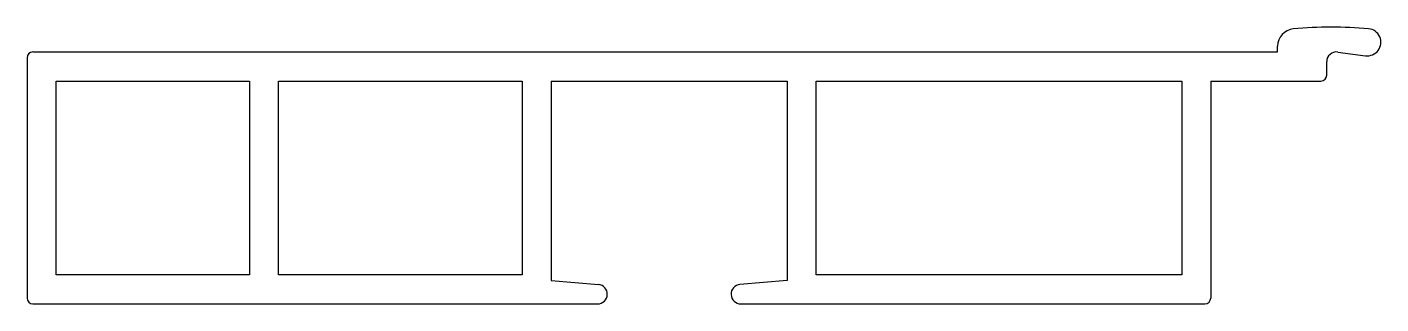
# Model space of a CAD drawing. Extents: x 1962.8 to 2032.8, y 1750.1 to 1764.3.
import ezdxf

# ---------------------------------------------------------------- set-up
doc = ezdxf.new("R2010")
doc.units = 0
doc.layers.get('0').update_dxf_attribs({"linetype": 'CONTINUOUS'})

msp = doc.modelspace()

# ---------------------------------------------------------------- linework, layer by layer
for p, q in [((2027.413, 1763.07), (2027.413, 1763.362)), ((1962.761, 1762.77), (1962.761, 1750.37)), ((1963.061, 1763.07), (2027.413, 1763.07)), ((2030.526, 1763.066), (2031.971, 1762.876)), ((2029.961, 1761.87), (2029.961, 1762.57)), ((1964.261, 1761.57), (1974.261, 1761.57)), ((1964.261, 1751.57), (1964.261, 1761.57)), ((1974.261, 1761.57), (1974.261, 1751.57)), ((1975.761, 1761.57), (1988.361, 1761.57)), ((1975.761, 1751.57), (1975.761, 1761.57)), ((1988.361, 1761.57), (1988.361, 1751.57)), ((1989.861, 1761.57), (2002.061, 1761.57)), ((1989.861, 1761.57), (1989.861, 1751.27)), ((2002.061, 1761.57), (2002.061, 1751.27)), ((2003.561, 1761.57), (2022.461, 1761.57)), ((2003.561, 1751.57), (2003.561, 1761.57)), ((2022.461, 1761.57), (2022.461, 1751.57)), ((2023.961, 1761.57), (2023.961, 1750.37)), ((2023.961, 1761.57), (2029.661, 1761.57)), ((1974.261, 1751.57), (1964.261, 1751.57)), ((1988.361, 1751.57), (1975.761, 1751.57)), ((2022.461, 1751.57), (2003.561, 1751.57)), ((1989.861, 1751.27), (1992.302, 1751.07)), ((2002.061, 1751.27), (1999.621, 1751.07)), ((1963.061, 1750.07), (1992.261, 1750.07)), ((1999.662, 1750.07), (2023.661, 1750.07))]:
    msp.add_line(p, q)
for centre, radius, start, end in [((2028.313, 1763.362), 0.9, 95.28797, 180), ((2030.211, 1742.85), 21.5, 84.89393, 95.28797), ((2032.062, 1763.569), 0.699, 262.51129, 84.89393), ((1963.061, 1762.77), 0.3, 90, 180), ((2030.461, 1762.57), 0.5, 82.51129, 180), ((2029.661, 1761.87), 0.3, 270, 0), ((1992.261, 1750.571), 0.501, 270, 85.3), ((1999.662, 1750.571), 0.501, 94.7, 270), ((1963.061, 1750.37), 0.3, 180, 270), ((2023.661, 1750.37), 0.3, 270, 0)]:
    msp.add_arc(centre, radius, start, end)

doc.saveas('drawing.dxf')
